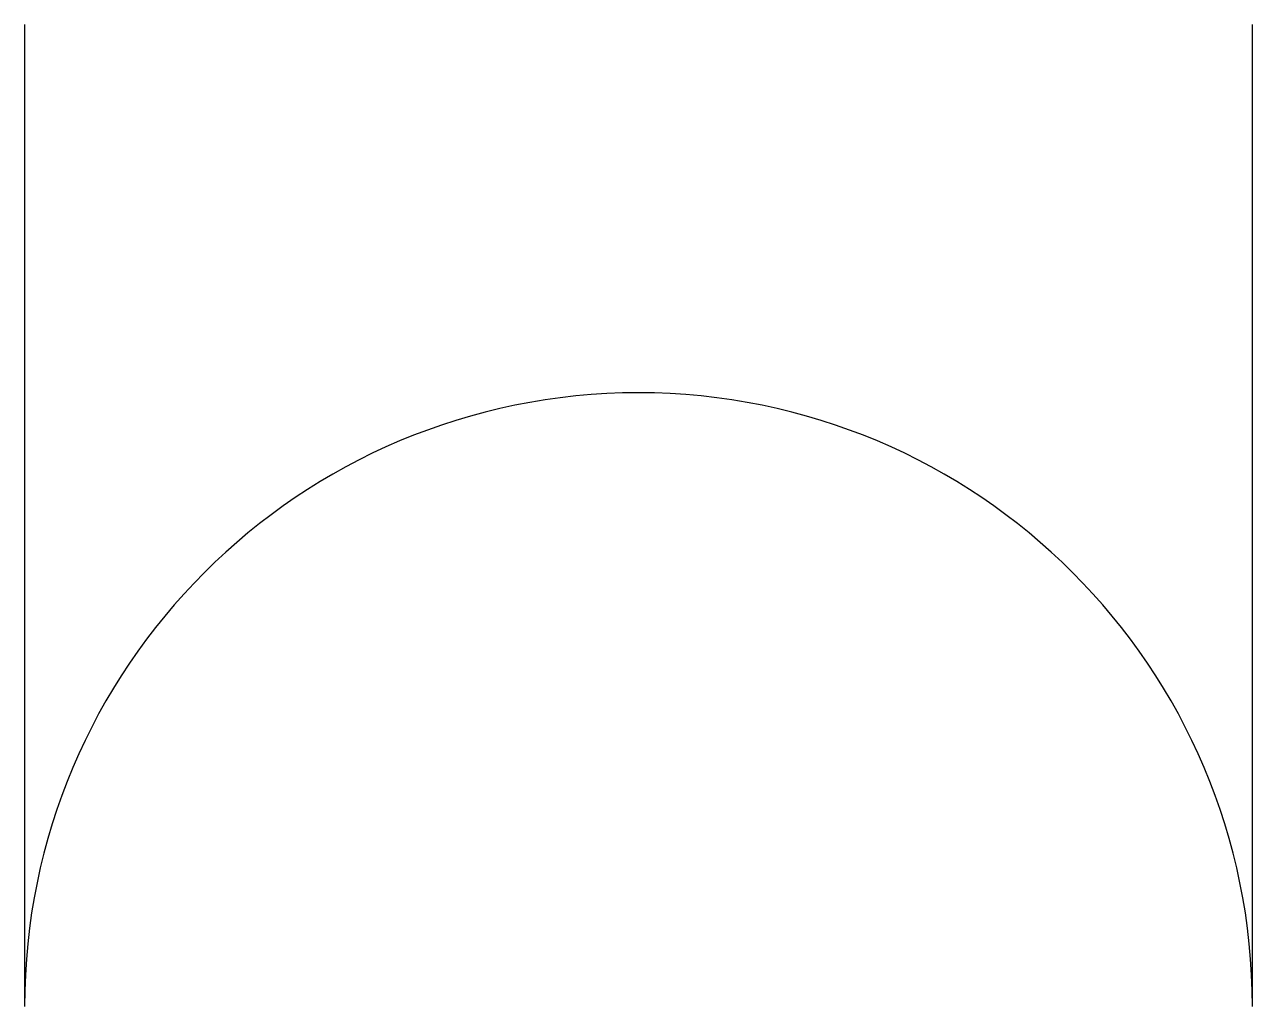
# Model space of a CAD drawing. Header units: metres. Extents: x 0 to 10, y 0 to 8.
import ezdxf

# ---------------------------------------------------------------- set-up
doc = ezdxf.new("R2010")
doc.units = ezdxf.units.M

msp = doc.modelspace()

# ---------------------------------------------------------------- linework, layer by layer
for p, q in [((0, 8), (0, 0)), ((10, 0), (10, 8))]:
    msp.add_line(p, q)
for start, end in [(90, 180), (0, 90)]:
    msp.add_arc((5, 0), 5, start, end)

doc.saveas('drawing.dxf')
